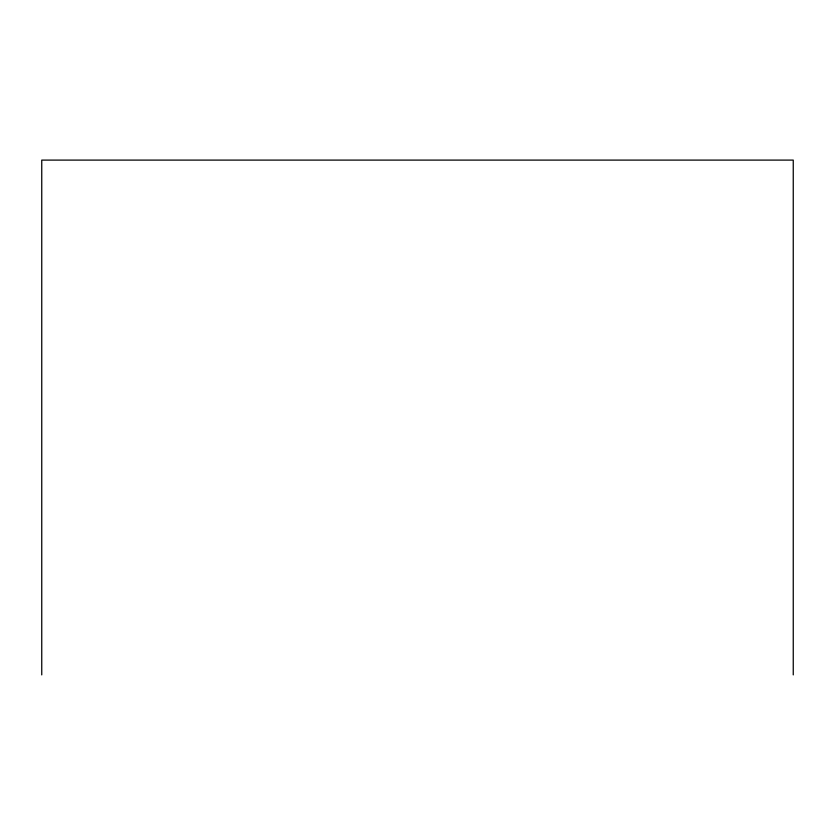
<?xml version="1.0" encoding="UTF-8"?>
<svg xmlns="http://www.w3.org/2000/svg" width="835" height="835" viewBox="0 0 835 835"><rect width="100%" height="100%" fill="white"/><g stroke="black" fill="none" stroke-linecap="round" stroke-linejoin="round"><path stroke-width="1.25" d="M793.25 674.899L793.25 160.101L41.75 160.101L41.75 674.899"/></g></svg>
